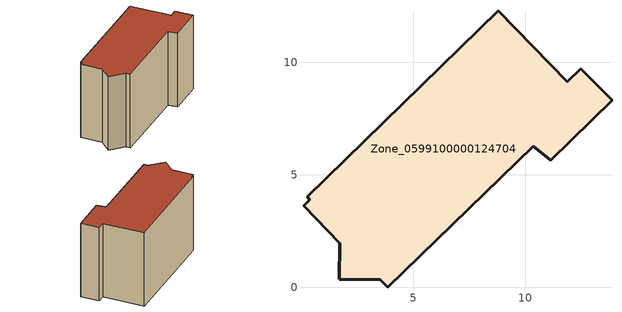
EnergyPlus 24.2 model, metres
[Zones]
Zone_0599100000124704
 floor ground (C_G): 0.4,3.9 0.28,4.02 8.79,12.3 11.86,9.14 12.47,9.73 13.85,8.31 11.13,5.66 10.35,6.27 3.87,0 3.53,0.34 1.71,0.36 1.74,1.96 0.12,3.62 z0
 wall outside (C_F): 11.13,5.66 13.85,8.31 12.47,9.73 11.86,9.14 8.79,12.3 0.28,4.02 0.4,3.9 0.12,3.62 1.74,1.96 1.71,0.36 3.53,0.34 3.87,0 10.35,6.27 11.13,5.66 z0:8.26
 roof outside (C_R): 0.28,4.02 0.4,3.9 0.12,3.62 1.74,1.96 1.71,0.36 3.53,0.34 3.87,0 10.35,6.27 11.13,5.66 13.85,8.31 12.47,9.73 11.86,9.14 8.79,12.3 z8.26
[BUILDING]
Pand.0599100000124704: North Axis=0; Terrain=City; Loads Convergence Tolerance Value=0.04; Temperature Convergence Tolerance Value=0.4; Solar Distribution=FullExterior; Maximum Number of Warmup Days=25; Minimum Number of Warmup Days=1
[Site:Location]
Rotterdam.The.Hague.AP_ZH_NLD Design_Conditions: Latitude=51.96; Longitude=4.45; Time Zone=1; Elevation=-4.5
[SITE:GROUNDTEMPERATURE:BUILDINGSURFACE]
18, 18, 18, 18, 18, 18, 18, 18, 18, 18, 18, 18
[MATERIAL] Thermal Absorptance=0.9; Solar Absorptance=0.7; Visible Absorptance=0.7
Name | Roughness | Thickness | Conductivity | Density | Specific Heat
G.TI.1975-1991 | MediumSmooth | 0.15 | 0.288461 | 540 | 1210
F.TI.1975-1991 | Rough | 0.3 | 0.230769 | 1920 | 840
R.TI.1975-1991 | MediumRough | 0.2 | 0.153846 | 1500 | 1000
[CONSTRUCTION]
C_G: G.TI.1975-1991
C_F: F.TI.1975-1991
C_R: R.TI.1975-1991
[ZONE]
Zone_0599100000124704: Type=1; Multiplier=1; Ceiling Height=Autocalculate; Volume=Autocalculate; Floor Area=autocalculate; Part of Total Floor Area=Yes
[ZONEINFILTRATION:DESIGNFLOWRATE]
Infil_Zone_0599100000124704: Zone or ZoneList or Space or SpaceList=Zone_0599100000124704; Schedule=AlwaysOn; Design Flow Rate Calculation Method=Flow/Area; Flow Rate per Floor Area=0.003; Constant Term Coefficient=1; Temperature Term Coefficient=0; Velocity Term Coefficient=0; Velocity Squared Term Coefficient=0
[HVACTEMPLATE:ZONE:IDEALLOADSAIRSYSTEM]
Zone_0599100000124704: Maximum Heating Supply Air Temperature=50; Minimum Cooling Supply Air Temperature=13; Maximum Heating Supply Air Humidity Ratio=0.0156; Minimum Cooling Supply Air Humidity Ratio=0.0077; Heating Limit=NoLimit; Cooling Limit=NoLimit; Dehumidification Control Type=ConstantSensibleHeatRatio; Cooling Sensible Heat Ratio=0.7; Dehumidification Setpoint=60; Humidification Control Type=None; Humidification Setpoint=30; Outdoor Air Method=None; Outdoor Air Flow Rate per Person=0.00944; Outdoor Air Flow Rate per Zone Floor Area=0; Outdoor Air Flow Rate per Zone=0; Demand Controlled Ventilation Type=None; Outdoor Air Economizer Type=NoEconomizer; Heat Recovery Type=None; Sensible Heat Recovery Effectiveness=0.7; Latent Heat Recovery Effectiveness=0.65
[ZONECONTROL:THERMOSTAT]
ThermostatControl_Zone_0599100000124704: Zone or ZoneList=Zone_0599100000124704; Control Type Schedule=DualSetpointControlType; Control 1=Thermostat_Zone_0599100000124704; Temperature Difference Between Cutout And Setpoint=0
[THERMOSTATSETPOINT:DUALSETPOINT]
Thermostat_Zone_0599100000124704: Heating Setpoint Temperature Schedule=HeatingSetpoint_Zone_0599100000124704; Cooling Setpoint Temperature Schedule=CoolingSetpoint_Zone_0599100000124704
[SCHEDULE:COMPACT]
HeatingSetpoint_Zone_0599100000124704: Through: 12/31, For: AllDays, Until: 24:00, 21
CoolingSetpoint_Zone_0599100000124704: Through: 12/31, For: AllDays, Until: 24:00, 24
DualSetpointControlType: Through: 12/31, For: AllDays, Until: 24:00, 4
AlwaysOn: Through: 12/31, For: AllDays, Until: 24:00, 1
